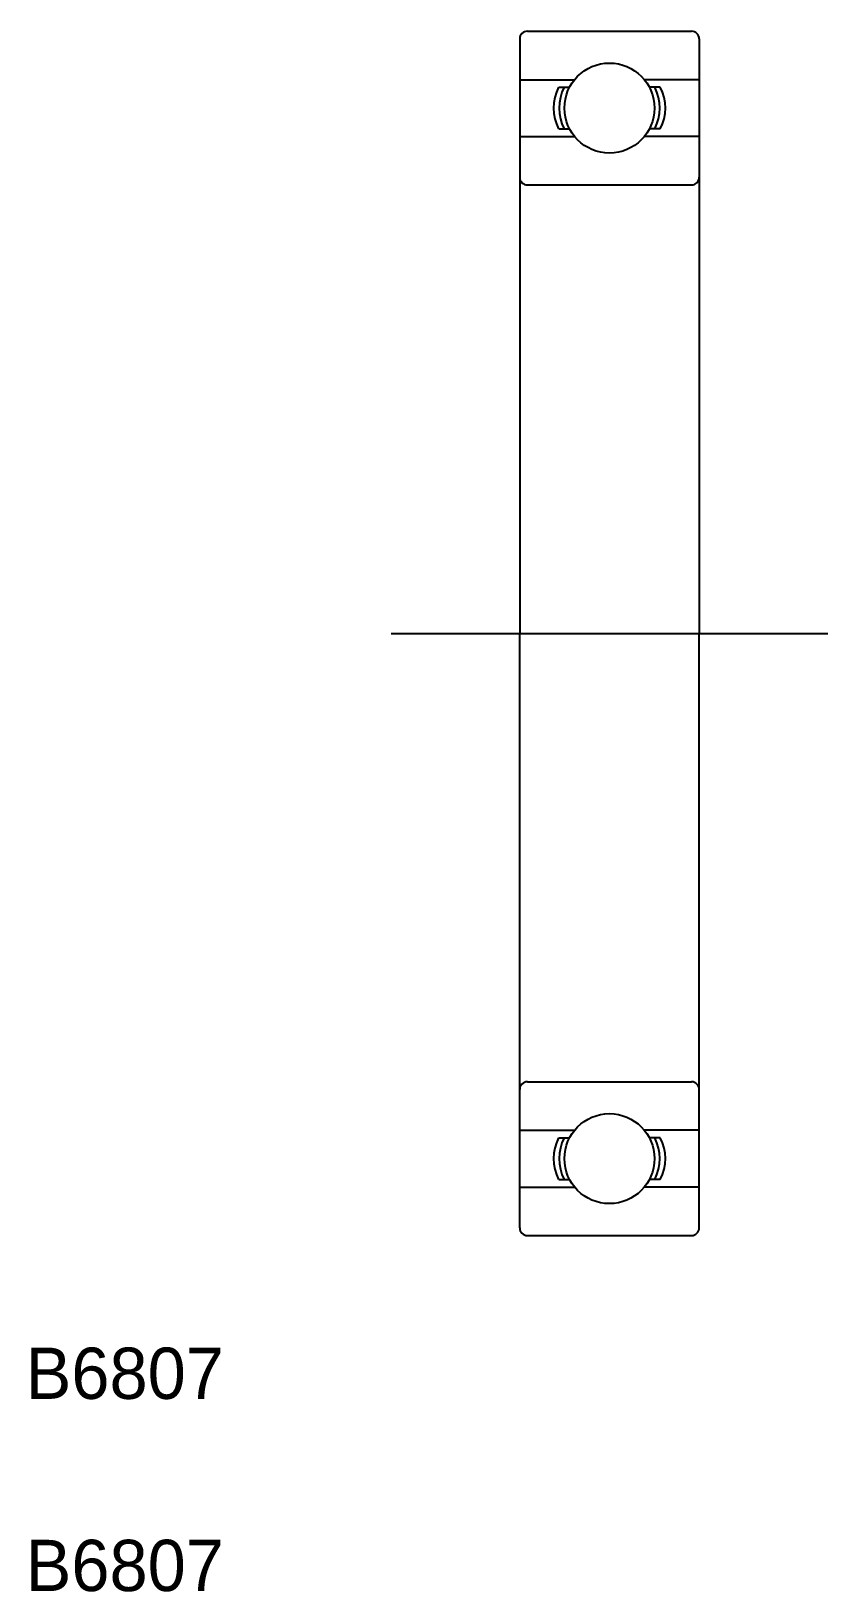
# Model space of a CAD drawing. Extents: x 26.3 to 57.4, y 15 to 75.9.
import ezdxf

# ---------------------------------------------------------------- set-up
doc = ezdxf.new("R2010")
doc.units = 0
doc.linetypes.add('CENTER', pattern=[50.8, 31.75, -6.35, 6.35, -6.35])
doc.layers.get('0').update_dxf_attribs({"linetype": 'CONTINUOUS'})
doc.layers.add('CENTER', color=1, linetype='CENTER')

msp = doc.modelspace()

# ---------------------------------------------------------------- linework, layer by layer
at = {"color": 7, "linetype": 'CONTINUOUS'}
for p, q in [((45.345, 75.623), (45.345, 52.423)), ((45.645, 75.923), (52.045, 75.923)), ((52.345, 75.623), (52.345, 52.423)), ((45.345, 74.029), (47.481, 74.029)), ((46.864, 73.734), (47.287, 73.734)), ((52.345, 74.029), (50.209, 74.029)), ((50.826, 73.734), (50.402, 73.734)), ((52.345, 74.029), (52.345, 71.816)), ((46.864, 72.111), (47.287, 72.111)), ((50.826, 72.111), (50.402, 72.111)), ((45.345, 71.816), (47.481, 71.816)), ((52.345, 71.816), (50.209, 71.816)), ((45.645, 69.923), (52.045, 69.923)), ((45.345, 29.223), (45.345, 52.423)), ((52.345, 29.223), (52.345, 52.423)), ((45.645, 34.923), (52.045, 34.923)), ((45.345, 33.029), (47.481, 33.029)), ((52.345, 33.029), (50.209, 33.029)), ((52.345, 30.816), (52.345, 33.029)), ((46.864, 32.734), (47.287, 32.734)), ((50.826, 32.734), (50.402, 32.734)), ((46.864, 31.111), (47.287, 31.111)), ((50.826, 31.111), (50.402, 31.111)), ((45.345, 30.816), (47.481, 30.816)), ((52.345, 30.816), (50.209, 30.816)), ((45.645, 28.923), (52.045, 28.923))]:
    msp.add_line(p, q, dxfattribs=at)
for centre in [(48.845, 72.923), (48.845, 31.923)]:
    msp.add_circle(centre, 1.756, dxfattribs=at)
for centre, radius, start, end in [((45.645, 75.623), 0.3, 90, 180), ((52.045, 75.623), 0.3, 0, 90), ((48.421, 72.923), 1.756, 152.46886, 207.53066), ((48.637, 72.923), 1.756, 152.46902, 207.53051), ((49.052, 72.923), 1.756, 332.46949, 27.53098), ((49.268, 72.923), 1.756, 332.46934, 27.53114), ((45.645, 70.223), 0.3, 180, 270), ((52.045, 70.223), 0.3, 270, 0), ((45.645, 34.623), 0.3, 90, 180), ((52.045, 34.623), 0.3, 0, 90), ((48.421, 31.923), 1.756, 152.46934, 207.53114), ((48.637, 31.923), 1.756, 152.46949, 207.53098), ((49.052, 31.923), 1.756, 332.46902, 27.53051), ((49.268, 31.923), 1.756, 332.46886, 27.53066), ((45.645, 29.223), 0.3, 180, 270), ((52.045, 29.223), 0.3, 270, 0)]:
    msp.add_arc(centre, radius, start, end, dxfattribs=at)
at = {"layer": 'CENTER', "color": 1, "linetype": 'CENTER'}
msp.add_line((40.331, 52.423), (57.358, 52.423), dxfattribs=at)

# ---------------------------------------------------------------- texts
at = {"color": 7, "linetype": 'CONTINUOUS'}
for p in [(26.076, 22.548), (26.076, 15.048)]:
    msp.add_text('B6807', height=2, dxfattribs=at).set_placement(p)

doc.saveas('drawing.dxf')
